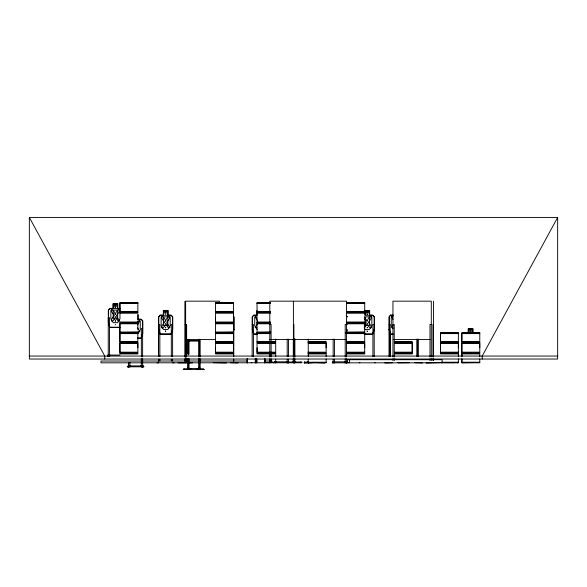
<?xml version="1.0" encoding="UTF-8"?>
<svg xmlns="http://www.w3.org/2000/svg" width="587" height="587" viewBox="0 0 587 587"><rect width="100%" height="100%" fill="white"/><g stroke="black" fill="none" stroke-linecap="round" stroke-linejoin="round"><path stroke-width="0.88" d="M119.931 352.171L119.931 343.358M137.835 347.768L137.835 343.358L119.917 343.358L119.917 352.171L137.857 352.171L137.857 343.358M233.501 352.171L215.561 352.171L215.583 347.768M233.501 322.006L215.561 322.006L215.583 317.604M233.487 313.201L233.487 317.604L233.501 313.201L215.561 313.201L215.561 322.006M257.055 352.171L257.055 347.768M326.115 347.768L326.115 343.358L308.197 343.358M364.703 347.768L364.703 343.358M394.581 343.358L412.221 343.358L412.199 352.171L394.581 352.171M458.381 352.171L440.441 352.171L440.463 343.358L458.381 343.358L458.366 352.171M458.366 347.768L458.366 343.358M461.859 352.171L461.859 343.358M479.762 347.768L479.762 343.358L461.837 343.358L461.837 352.171L479.784 352.171L479.784 343.358M287.439 362.795L287.447 362.098M301.821 362.751L100.979 362.832L100.979 361.02L247.677 361.02M286.478 362.751L286.39 362.032L301.828 362.032L301.828 362.627M440.397 362.627L426.015 362.832L440.426 362.473M178.147 362.7L192.624 362.729L178.243 362.751M300.764 362.098L300.764 362.751M455.681 332.954L449.671 332.99M137.872 332.293L119.733 332.469L137.872 332.646M215.4 332.469L233.516 332.279M364.74 332.293L346.601 332.469L364.74 332.646M348.194 362.832L346.763 362.473M165.402 312.306L165.666 312.108M165.402 320.898L165.6 320.363L165.424 320.884M115.14 305.541L115.404 305.343M115.14 314.126L115.338 313.597M198.296 340.753L198.824 339.235M198.391 340.915L198.934 339.352M233.325 330.965L233.78 329.446M233.45 331.039L233.993 329.476L233.993 316.804M233.296 331.816L233.993 329.476M115.162 305.526L115.36 305.02M115.162 314.118L115.36 313.612M367.08 320.759L367.286 320.7M142.626 333.519L141.049 338.075L137.439 338.075M171.008 334.01L172.585 329.446M345.934 333.247L347.247 329.446M346.051 333.387L347.13 330.254M374.205 329.446L372.635 334.01L364.498 334.01M183.826 369.443L183.907 368.775L191.061 368.797M304.47 362.729L304.616 362.032M384.808 362.832L392.637 362.729M392.644 362.627L385.329 362.729M454.096 333.108L454.448 333.027M215.407 332.381L233.516 332.646M107.296 356.06L107.964 355.935L108.096 355.26M127.218 366.794L144.028 366.794M127.746 366.794L127.915 366.097L127.944 366.897M157.111 362.832L158.813 362.627L157.705 362.729M251.177 362.832L251.882 362.627M269.477 362.7L269.697 362.032L269.697 362.832M273.461 362.832L274.158 362.627M359.178 362.832L359.875 362.627M441.556 362.832L442.15 362.729M392.989 325.183L391.756 327.693L393.011 327.913M482.118 356.184L557.65 217.425L29.35 217.425L29.35 359.031L557.65 359.031L557.65 217.425M137.512 324.934L139.713 321.096L138.055 321.089M257.444 323.716L255.162 327.693L256.835 327.707M364.153 325.917L366.303 322.241L364.241 318.734M137.908 333.519L140.264 329.74L140.264 320.935L137.908 319.365L137.908 314.647M390.472 315.138L389.093 316.819L389.1 356.434M390.531 315.292L389.232 316.885L389.306 329.446M160.192 315.292L158.769 316.885L158.784 329.446L160.192 334.01M308.197 362.773L326.152 362.436L326.115 358.899M479.799 362.81L461.837 362.773M119.799 332.359L119.917 323.782L137.857 323.782M115.485 321.17L115.118 320.935L115.5 320.693M270.504 302.929L257.018 302.929L257.091 315.292L254.729 316.863L254.729 325.675L257.091 329.446M115.456 321.118L115.485 320.759M128.751 366.794L127.849 366.699M479.762 358.899L479.784 362.436L461.793 362.803M165.461 331.046L165.761 331.552L165.453 331.068M115.184 307.104L115.485 307.603L115.177 307.126M367.08 331.046L367.418 331.516L367.066 331.068M165.666 314.405L165.593 313.92M367.279 314.405L367.132 314.155M470.561 332.726L470.532 332.191L470.334 332.704M364.366 327.957L367.308 323.283C369.201 330.4 374.8 328.991 368.254 322.278C374.645 315.821 369.01 314.39 367.227 321.177L364.417 316.767M215.546 332.315L215.583 323.782L233.501 323.782M115.331 324.824L115.338 324.332M119.895 302.584L137.872 302.584M215.546 302.584L233.516 302.584M257.018 302.584L270.504 302.584M346.763 302.584L364.74 302.584M137.872 302.892L119.895 302.929L119.917 311.426L137.857 311.426L137.857 302.936M215.546 302.892L233.516 302.914L233.487 311.426L215.561 311.426L215.561 302.936M346.763 302.892L364.74 302.929L364.703 311.426M119.953 303.442L137.82 303.442M215.598 303.442L233.465 303.442M257.077 303.442L270.475 303.442M346.822 303.442L364.688 303.442M137.835 303.457L119.931 303.457L119.968 318.902L117.613 322.681L113.203 322.681L110.848 318.902L110.848 310.097L113.203 308.527L113.203 303.809L117.613 303.809L117.613 308.527L119.968 310.097M215.583 303.457L233.487 303.457M257.055 303.457L270.482 303.457M346.8 303.457L364.703 303.457M115.25 307.155L115.25 307.581M120.056 308.366L117.767 308.366L117.767 303.648L113.049 303.648L113.049 308.366L109.835 308.366L108.331 310.053L108.331 322.703L109.791 327.399L120.012 327.399M119.968 308.527L109.901 308.527L108.485 310.112L108.485 322.681L109.901 327.238L119.851 327.238M257.04 311.426L270.497 311.426M346.778 311.426L364.725 311.426M119.792 312.042L137.982 312.042M215.436 312.042L233.626 312.042M256.915 312.042L270.556 312.042M346.66 312.042L364.85 312.042M119.792 312.585L137.982 312.585M215.436 312.585L233.626 312.585M256.915 312.585L270.556 312.585M346.66 312.585L364.85 312.585M119.917 313.201L137.857 313.201M257.04 313.201L270.497 313.201M346.778 313.201L364.725 313.201M390.392 315.138L393.261 315.138M160.185 315.292L171.022 315.292M257.091 315.292L253.782 315.292L252.373 316.885L252.373 329.446L253.782 334.01L257.399 334.01M390.458 315.292L393.319 315.292L391.272 316.863L391.272 325.675L392.908 328.691M137.908 319.365L141.056 319.365L142.626 320.935L142.626 356.852M119.917 322.006L137.857 322.006M257.04 322.006L270.497 322.006M346.778 322.006L364.725 322.006M119.792 322.623L137.982 322.623M215.436 322.623L233.626 322.623M256.915 322.623L270.556 322.623M346.66 322.623L364.85 322.623M119.792 323.166L137.982 323.166M215.436 323.166L233.626 323.166M256.915 323.166L270.556 323.166M346.66 323.166L364.85 323.166M257.04 323.782L270.497 323.782M346.778 323.782L364.725 323.782M172.622 324.479L171.294 324.479L171.331 356.434M185.088 324.479L186.637 324.479L186.637 356.925M252.131 324.479L253.43 324.479L253.43 356.434M269.8 324.479L271.099 324.479L271.099 356.925M293.405 324.479L293.911 324.479L293.904 356.925M347.247 324.479L345.2 324.479L345.2 356.925M374.205 324.479L372.914 324.479L372.914 356.434M389.1 324.479L390.223 324.479L390.223 356.434M392.945 324.479L394.244 324.479L394.237 356.925M431.298 324.479L429.992 324.479L429.992 356.925M433.47 324.479L432.949 324.479L432.971 356.925M142.663 328.544L141.335 328.544L141.364 356.852M165.527 331.105L165.527 331.53M137.835 332.044L119.931 332.044L119.931 323.782M215.583 332.044L233.487 332.044M270.482 332.044L257.055 332.044L257.091 316.863M346.8 332.044L364.703 332.044L364.703 323.782M270.504 332.293L256.857 332.469L270.504 332.646M119.895 332.741L137.872 332.741M215.546 332.741L233.516 332.741M257.018 332.741L270.504 332.741M346.763 332.741L364.74 332.741M440.426 332.741L458.396 332.741M461.822 332.741L479.799 332.741M463.591 333.012L464.897 333.012M119.895 333.056L137.872 333.056M215.546 333.071L233.516 333.093M270.504 333.071L257.018 333.093L257.055 341.59M346.763 333.071L364.74 333.071M440.426 333.056L458.396 333.071M479.799 333.056L461.822 333.093L461.837 341.59L479.784 341.59L479.784 333.093M137.835 333.614L119.931 333.614L119.931 341.59M215.583 333.614L233.487 333.614M257.055 333.614L270.482 333.614M346.8 333.614L364.703 333.614M458.366 333.614L440.463 333.614L440.463 341.59L458.381 341.59M479.762 333.614L461.859 333.614L461.859 341.59M160.185 334.01L171.022 334.01M390.458 334.01L393.099 334.01M257.077 334.164L253.672 334.164L252.212 329.468M364.226 334.164L372.745 334.164L374.367 329.476L374.367 316.804L372.701 315.138L369.649 315.138L369.649 310.42L364.931 310.42L364.931 315.138M393.048 334.164L390.355 334.164L389.093 329.468L390.436 334.164M137.762 338.237L141.174 338.237L142.788 333.541L142.773 320.869L141.115 319.203L138.07 319.203L138.07 314.485M186.534 339.528L215.722 339.528M269.8 339.528L346.499 339.528M393.855 339.528L430.381 339.528M198.369 340.753L188.897 340.753L188.486 339.235M198.472 340.915L188.794 340.915L188.376 339.345M233.501 341.59L215.561 341.59L215.561 333.093M257.04 341.59L270.497 341.59M271.106 341.59L274.98 341.59M308.197 341.59L326.137 341.59M346.778 341.59L364.725 341.59M394.581 341.59L412.221 341.59M119.792 342.199L137.982 342.199M215.436 342.199L233.626 342.199M256.915 342.199L270.556 342.199M271.187 342.199L275.105 342.199M308.072 342.199L326.262 342.199M346.66 342.199L364.85 342.199M394.464 342.199L412.345 342.199M440.316 342.199L458.506 342.199M461.712 342.199L479.909 342.199M119.792 342.749L137.982 342.749M215.436 342.749L233.626 342.749M256.915 342.749L270.556 342.749M271.187 342.749L275.105 342.749M308.072 342.749L326.262 342.749M346.66 342.749L364.85 342.749M394.464 342.749L412.345 342.749M440.316 342.749L458.506 342.749M461.712 342.749L479.909 342.749M233.501 343.358L215.561 343.358L215.561 352.171M270.497 343.358L257.04 343.358L257.04 352.171L270.497 352.171M271.106 343.358L274.98 343.358M346.778 343.358L364.725 343.358L364.703 352.171M271.106 352.171L274.98 352.171M308.197 352.171L326.137 352.171L326.137 343.358M346.778 352.171L364.725 352.171M119.792 352.78L137.982 352.78M215.436 352.78L233.626 352.78M256.915 352.78L270.556 352.78M271.187 352.78L275.105 352.78M308.072 352.78L326.262 352.78M346.66 352.78L364.85 352.78M394.464 352.78L412.345 352.78M440.316 352.78L458.506 352.78M461.712 352.78L479.909 352.78M119.792 353.33L137.982 353.33M215.436 353.33L233.626 353.33M256.915 353.33L270.556 353.33M271.187 353.33L275.105 353.33M308.072 353.33L326.262 353.33M346.66 353.33L364.85 353.33M394.464 353.33L412.345 353.33M440.316 353.33L458.506 353.33M461.712 353.33L479.909 353.33M119.917 353.939L137.857 353.939M215.561 353.939L233.501 353.939M257.04 353.939L270.497 353.939M271.106 353.939L274.98 353.939M308.197 353.939L326.137 353.939L326.137 356.492M346.778 353.939L364.725 353.939M394.581 353.939L412.221 353.939M440.441 353.939L458.381 353.939M109.696 355.062L120.019 355.062M29.35 356.06L557.65 356.06M255.404 361.02L257.238 361.02M265.097 361.02L271.906 361.02L271.906 362.832M274.408 361.431L275.853 361.431L275.853 362.832M294.065 361.431L293.177 361.431L293.177 362.825L293.331 358.723L293.405 362.832M295.041 361.431L294.226 361.431L294.226 362.832M308.491 361.431L308.109 361.431L308.116 362.832M347.306 361.431L345.053 361.431L345.053 362.825M275.853 361.827L287.043 361.827M293.339 361.827L293.904 361.827M294.373 361.827L294.894 361.827M334.612 361.827L345.794 361.827M304.558 362.098L308.241 362.032M333.012 362.032L332.88 362.7L332.213 362.832L458.396 362.81M346.792 362.098L346.895 362.729M272.309 362.208L274.958 362.208M308.212 362.208L326.115 362.208M347.108 362.208L348.032 362.208M441.659 362.208L458.366 362.208M479.762 362.208L461.859 362.208L461.859 358.899M272.361 362.458L274.995 362.436M347.071 362.436L347.966 362.458M441.629 362.458L458.396 362.436L458.366 358.899M304.558 362.627L311.748 362.627L303.949 362.832L326.152 362.81M268.875 362.729L269.499 362.729M443.911 362.671L454.764 362.671M457.53 362.832L456.935 362.729M142.78 365.496L142.78 366.897L142.81 365.496L141.181 365.496L141.181 366.897M130.028 365.899L141.218 365.899L141.218 365.496M127.849 366.163L128.949 366.097M143.375 366.119L142.296 366.097L142.296 366.897M142.392 366.163L142.392 366.699L143.492 366.794M188.794 368.577L198.729 368.577M187.451 369.377L183.247 369.575L204.276 369.575L196.484 369.377L196.484 368.841M454.015 333.064L455.123 333.108M367.359 327.524L367.095 327.935L367.381 327.458M393.041 316.804L391.867 317.031L393.048 319.438M165.761 327.458L165.475 327.935L165.747 327.524M374.491 362.7L375.159 362.832M288.672 362.032L288.841 362.729M173.459 362.729L172.351 362.627L174.053 362.832M422.148 362.729L414.87 362.627L422.662 362.832M324.464 362.729L317.185 362.627L324.978 362.832M237.552 362.729L230.273 362.627L238.073 362.832M226.222 362.729L213.22 362.627L226.479 362.825M346.293 315.689L347.401 316.804M346.198 315.821L347.247 316.863M171.008 315.292L172.585 316.863L172.622 356.434M138.239 331.772L139.845 331.758L137.556 327.803M256.857 317.017L255.294 317.031L257.48 320.84M364.145 327.935L365.085 329.446L369.487 329.446L371.85 325.675L371.85 316.863L369.487 315.292L369.487 310.574L365.085 310.574L365.085 315.292L372.635 315.292L374.205 316.863L374.205 356.434M29.35 217.425L104.772 356.06L104.772 359.031M347.497 362.627L347.504 359.699L442.092 359.699L442.092 362.832M346.704 362.098L346.697 362.825M267.158 362.832L266.461 362.627M158.615 329.468L160.075 334.164L171.133 334.164L172.747 329.476L172.732 316.804L171.074 315.138L168.029 315.138L168.036 310.42L163.318 310.42L163.318 315.138L160.112 315.138L158.615 316.819L158.578 356.434L158.541 324.479L159.833 324.479L159.869 356.434M389.232 329.446L390.531 334.01M188.456 339.345L188.875 340.915M300.86 362.751L300.86 362.098M482.228 356.06L482.228 359.031M479.784 356.492L479.784 353.939L461.837 353.939L461.837 356.492M472.924 333.46L472.924 328.742L468.206 328.742L468.206 333.46M472.77 332.829L472.77 328.896L468.367 328.896L468.367 332.829M461.859 353.939L461.859 356.419M461.837 359.039L461.822 362.473M458.381 333.093L458.366 341.59M458.366 353.939L458.381 356.492M440.441 333.093L440.441 341.59M440.441 343.358L440.441 352.171M433.463 301.175L433.47 356.925M433.463 358.723L433.47 360.528M432.949 358.723L432.971 360.528M431.298 356.925L431.291 301.175L392.945 301.175L392.945 356.925M431.298 358.723L431.291 360.528M430 358.723L429.992 360.528M418.37 339.088L418.37 356.434M417.247 339.088L417.247 356.434M416.997 339.088L416.997 356.434M412.221 343.358L412.221 352.171M394.244 358.723L394.237 360.528M392.945 358.723L392.945 360.528M390.472 333.607L390.472 356.434M389.35 324.479L389.35 356.434M367.132 313.92L367.132 314.346M364.725 333.093L364.703 341.59M349.595 359.699L349.595 362.832M347.093 361.431L347.093 362.832M346.646 361.431L346.653 362.825M346.499 356.925L346.499 301.175L269.8 301.175L269.8 356.925M346.499 358.723L346.499 362.825M346.352 361.431L346.345 362.825M346.095 361.431L346.095 362.832M345.354 361.431L345.347 362.825M345.2 358.723L345.2 362.825M334.612 362.832L334.612 361.431L333.012 361.431L333.012 362.832M334.458 339.088L334.458 356.434M334.458 359.178L334.458 362.832M334.311 361.431L334.311 362.832M333.313 361.431L333.313 362.832M333.159 339.088L333.159 356.434M333.159 359.178L333.159 362.832M308.3 361.431L308.336 362.832M308.241 339.088L308.241 356.434M308.241 359.178L308.241 362.832M304.646 362.032L304.646 362.832M294.968 361.431L294.953 362.832M294.887 338.897L294.887 356.925M294.887 358.723L294.887 362.832M294.388 338.897L294.38 356.925M294.395 358.723L294.38 362.832M293.977 361.431L293.984 362.832M293.83 358.723L293.904 362.832M293.412 301.175L293.405 356.925M293.331 338.897L293.331 356.925M288.643 362.832L288.643 361.431L287.043 361.431L287.043 362.832M288.488 339.088L288.488 356.434M288.488 359.178L288.488 362.832M288.342 361.431L288.342 362.832M287.344 361.431L287.344 362.832M287.19 339.088L287.19 356.434M287.19 359.178L287.19 362.832M275.707 339.088L275.707 356.434M275.707 359.178L275.707 362.832M275.56 361.431L275.56 362.832M274.555 361.431L274.555 362.832M271.099 358.723L271.099 361.431M270.6 361.02L270.6 362.832M269.8 358.723L269.8 361.431M265.008 358.833L265.008 362.832M264.788 358.833L264.788 362.832M264.576 358.833L264.576 362.832M256.93 310.42L256.93 315.138L253.716 315.138L252.212 316.819L252.131 356.434M256.79 358.833L256.79 362.832M256.629 358.833L256.526 362.832M255.646 358.833L255.668 362.832M255.448 358.833L255.448 362.832M255.235 358.833L255.235 362.832M247.443 358.833L247.443 362.832M247.288 358.833L247.288 362.832M247.186 358.833L247.186 362.832M233.861 316.863L233.78 356.434M233.78 359.178L233.78 361.005M233.531 329.96L233.531 356.434M233.531 359.178L233.531 361.005M219.369 303.002L219.369 301.175L185.624 301.175L185.668 356.925M203.586 369.575L203.586 368.775L196.396 368.775L196.396 369.575M200.116 369.575L200.116 368.181L198.479 368.181L198.479 368.577M199.984 339.44L199.984 356.793M199.984 358.62L199.984 368.665M199.866 368.181L199.866 369.575M199.734 339.44L199.734 356.793M199.734 358.62L199.734 368.665M198.611 339.44L198.611 356.793M198.611 358.62L198.611 368.665M189.043 368.577L189.043 368.181L187.407 368.181L187.407 369.575M188.911 340.357L188.911 354.056M188.911 358.62L188.911 368.665M188.794 368.181L188.794 369.575M188.662 339.44L188.662 354.966M188.662 358.62L188.662 369.575M188.456 368.181L188.493 369.575M187.635 368.181L187.598 369.575L187.539 358.62M187.539 339.44L187.539 354.056M186.637 358.723L186.637 361.431M186.072 324.479L186.072 356.925M186.072 358.723L186.072 361.431M185.602 358.723L185.624 361.431M185.587 324.479L185.587 356.925M185.587 358.723L185.587 361.431M185.176 356.925L185.176 301.175L185.088 356.925M185.169 358.723L185.176 361.431M185.088 358.723L185.103 361.431M183.936 368.775L183.936 369.575M172.585 359.178L172.622 361.005M171.294 359.178L171.331 361.005M159.833 359.178L159.869 361.005M143.294 366.097L143.294 366.897M142.663 358.679L142.626 366.897M142.465 365.496L142.472 366.897M141.474 365.496L141.474 366.897M141.335 358.679L141.335 366.897M137.908 320.935L137.908 329.74M137.857 333.093L137.835 341.59L119.917 341.59L119.917 333.093M130.028 366.897L130.028 365.496L128.428 365.496L128.465 366.897M129.91 362.333L129.874 366.897M129.712 365.496L129.72 366.897M128.773 365.496L128.773 366.897M109.696 356.06L109.696 354.665L108.096 354.665L108.096 356.06M109.542 356.06L109.542 317.714L108.25 317.714L108.25 356.06M109.395 354.665L109.395 356.06M108.397 354.665L108.397 356.06M367.411 331.31L367.411 331.31M366.97 312.284C367.697 312.717 367.249 311.183 366.97 312.284M470.253 330.606C471.001 331.083 470.481 329.402 470.253 330.606M119.535 320.92L118.024 321.067L115.426 316.518C113.643 323.642 107.825 322.234 114.421 315.476C108.206 309.122 113.511 307.595 115.345 314.412C117.136 307.625 122.771 309.055 116.373 315.512L119.535 320.92M169.812 327.693L168.293 327.832L165.71 323.283C163.927 330.415 158.123 328.991 164.705 322.241C158.505 315.887 163.795 314.361 165.629 321.177C167.412 314.39 173.033 315.828 166.649 322.278L169.812 327.693M409.433 362.627L398.067 362.7L409.433 362.627M170.223 325.675L167.867 329.446L163.48 329.446L161.124 325.675L161.124 316.863L163.48 315.292L163.487 310.574L167.882 310.574L167.882 315.292L170.223 316.863L170.223 325.675M116.82 304.594L113.995 304.594L113.995 306.165L116.82 306.165L116.82 304.594M117.613 310.097L113.203 310.097L113.203 318.902L117.613 318.902L117.613 310.097M167.082 311.359L164.265 311.359L164.265 312.937L167.082 312.937L167.082 311.359M368.702 311.359L365.87 311.359L365.87 312.937L368.702 312.937L368.702 311.359M167.867 316.863L163.48 316.863L163.48 325.675L167.867 325.675L167.867 316.863M369.487 316.863L365.085 316.863L365.085 325.675L369.487 325.675L369.487 316.863M471.985 329.681L469.152 329.681L469.152 331.259L471.985 331.259L471.985 329.681M158.578 361.005L158.578 359.178L158.541 361.005M128.619 366.897L128.619 362.333L128.582 366.897"/></g></svg>
